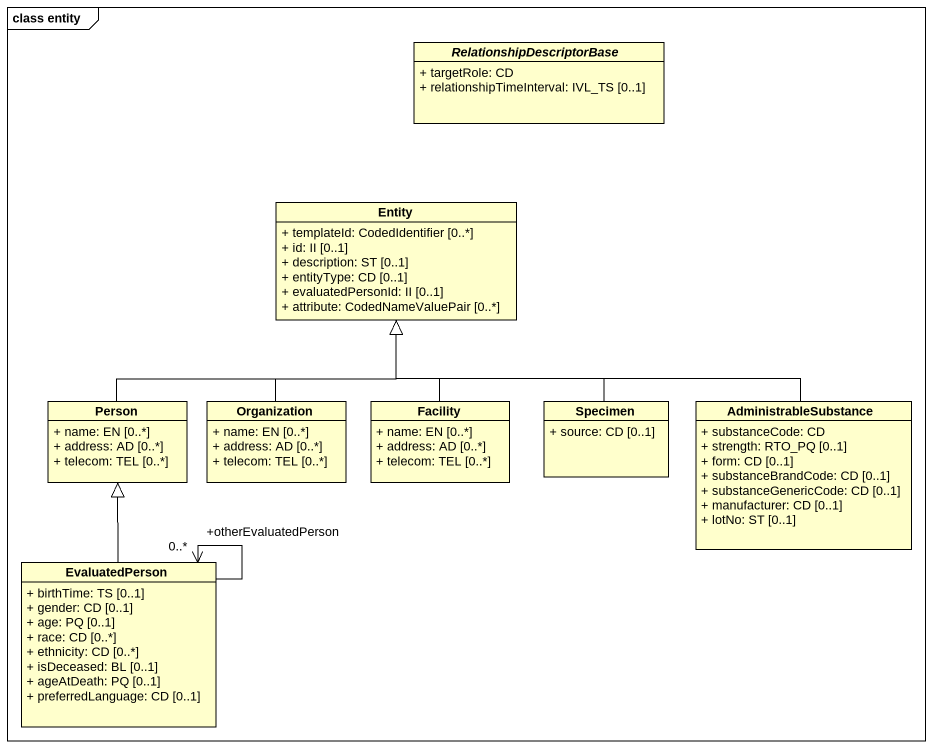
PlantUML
@startuml
mainframe class entity
hide circle
hide empty members
skinparam classAttributeIconSize 0
abstract class RelationshipDescriptorBase {
  + targetRole: CD
  + relationshipTimeInterval: IVL_TS [0..1]
}
class "Entity" as Entity_ {
  + templateId: CodedIdentifier [0..*]
  + id: II [0..1]
  + description: ST [0..1]
  + entityType: CD [0..1]
  + evaluatedPersonId: II [0..1]
  + attribute: CodedNameValuePair [0..*]
}
class "Person" as Person_ {
  + name: EN [0..*]
  + address: AD [0..*]
  + telecom: TEL [0..*]
}
class Organization {
  + name: EN [0..*]
  + address: AD [0..*]
  + telecom: TEL [0..*]
}
class Facility {
  + name: EN [0..*]
  + address: AD [0..*]
  + telecom: TEL [0..*]
}
class Specimen {
  + source: CD [0..1]
}
class AdministrableSubstance {
  + substanceCode: CD
  + strength: RTO_PQ [0..1]
  + form: CD [0..1]
  + substanceBrandCode: CD [0..1]
  + substanceGenericCode: CD [0..1]
  + manufacturer: CD [0..1]
  + lotNo: ST [0..1]
}
class EvaluatedPerson {
  + birthTime: TS [0..1]
  + gender: CD [0..1]
  + age: PQ [0..1]
  + race: CD [0..*]
  + ethnicity: CD [0..*]
  + isDeceased: BL [0..1]
  + ageAtDeath: PQ [0..1]
  + preferredLanguage: CD [0..1]
}
Person_ -up-|> Entity_
Organization -up-|> Entity_
Facility -up-|> Entity_
Specimen -up-|> Entity_
AdministrableSubstance -left-|> Entity_
EvaluatedPerson -up-|> Person_
EvaluatedPerson --> "+otherEvaluatedPerson\n0..*" EvaluatedPerson
@enduml
